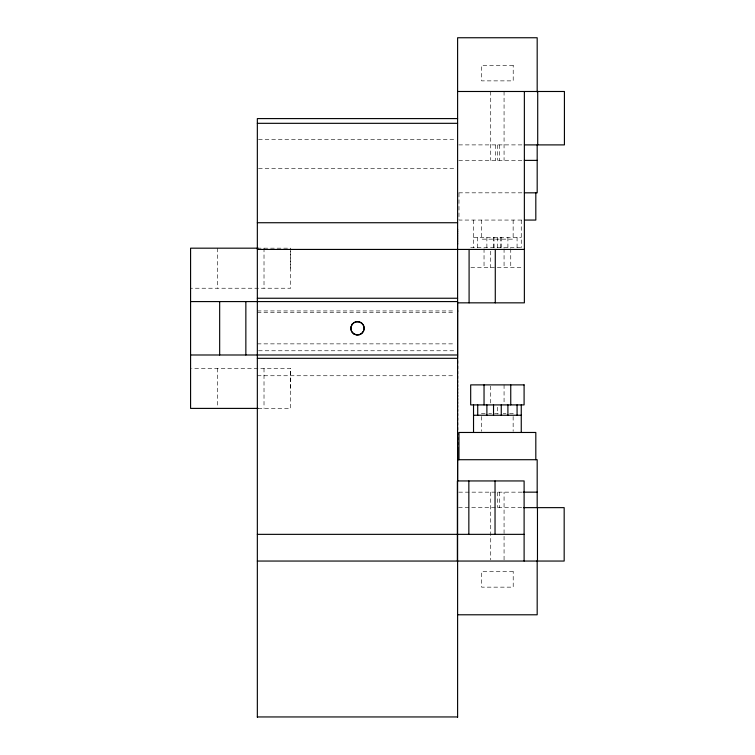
<?xml version="1.0" encoding="UTF-8"?>
<svg xmlns="http://www.w3.org/2000/svg" width="755" height="755" viewBox="0 0 755 755"><rect width="100%" height="100%" fill="white"/><g stroke="black" fill="none" stroke-linecap="round" stroke-linejoin="round"><path stroke-width="0.57" stroke-dasharray="3.77 2.83" d="M290.713 388.372L290.713 368.336L191.61 368.336M290.713 268.204L290.713 250.537M258.521 139.684L455.246 139.684M458.757 144.894L523.404 144.894M458.757 160.381L523.404 160.381M258.521 168.318L455.246 168.318M458.776 192.827L523.139 192.827M521.611 220.064L458.974 220.064L458.974 192.827M473.527 237.287L521.261 237.287M470.686 247.631L522.602 247.631M257.342 248.178L290.713 248.178L290.713 288.231L190.581 288.231M470.912 267.657L522.602 267.657M257.342 310.937L455.246 310.937M257.342 312.636L455.246 312.636M257.342 343.865L455.246 343.865M258.521 350.764L455.246 350.764M257.342 375.745L455.246 375.745M258.172 408.398L290.713 408.398L290.713 368.336M485.163 413.381L481.643 413.381L481.643 431.35M488.768 413.381L491.59 413.381M494.525 413.381L500.263 413.381M503.189 413.381L506.01 413.381M509.625 413.381L513.145 413.381L513.145 431.35M458.757 492.156L522.252 492.156M458.53 507.643L523.404 507.643M521.261 220.064L521.261 247.631M517.071 237.287L517.071 247.631M513.145 220.064L513.145 239.156L481.643 239.156L481.643 220.064M510.748 248.81L510.748 267.657M507.907 237.287L507.907 247.631M504.066 91.487L504.066 160.381M504.066 248.81L504.066 267.657M504.066 384.88L504.066 403.727M504.066 559.889L504.066 492.156M501.263 237.287L501.263 247.631M500.735 237.287L500.735 247.631M499.291 144.894L499.291 160.381M499.291 492.156L499.291 507.643M497.394 144.894L497.394 160.381M497.394 237.287L497.394 247.631M497.394 407.209L497.394 414.108M497.394 492.156L497.394 507.643M495.497 144.894L495.497 160.381M494.053 237.287L494.053 247.631M493.525 237.287L493.525 247.631M490.722 91.487L490.722 160.381M490.722 251.16L490.722 267.657M490.722 386.06L490.722 403.727M490.722 492.156L490.722 559.889M486.881 237.287L486.881 247.631M484.04 248.81L484.04 267.657M477.717 237.287L477.717 247.631M473.527 220.064L473.527 247.631M264.014 248.178L264.014 288.231M264.014 368.336L264.014 408.398M217.289 248.178L217.289 288.231M217.289 368.336L217.289 407.219M513.211 65.383L481.577 65.383L481.577 80.87L513.211 80.87L513.211 65.383M513.211 571.667L481.577 571.667L481.577 587.154L513.211 587.154L513.211 571.667"/><path stroke-width="1.13" d="M457.606 480.944L457.606 447.139M457.606 444.761L457.606 442.317M457.606 439.854L457.606 437.371M457.606 434.889L457.606 432.407M457.606 429.935L457.606 427.481M457.606 425.046L457.606 422.64M457.606 420.28L457.606 417.959M457.606 415.694L457.606 413.485M457.606 411.352L457.606 409.286M457.606 407.304L457.606 405.407M457.606 403.585L457.606 401.82M457.606 400.112L457.606 398.432M457.606 396.781L457.606 395.139M457.606 393.487L457.606 391.817M457.606 390.118L457.606 388.372M457.606 386.569L457.606 384.691M457.606 382.738L457.606 380.671M457.606 378.5L457.606 376.207M457.606 373.81L457.606 371.309M457.606 368.733L457.606 366.09M457.606 363.391L457.606 360.663M457.606 242.742L457.606 244.233M457.606 241.619L457.606 240.534M457.606 239.477L457.606 238.467M457.606 237.476L457.606 236.523M457.606 235.579L457.606 234.663M457.606 233.757L457.606 232.87M457.606 231.983L457.606 231.105M457.606 230.228L457.606 229.35M352.198 324.197L350.83 327.67L351.377 331.011M358.861 334.814C363.249 334.05 365.684 328.425 363.117 324.725A6.427 5.832 -4.5 0 0 352.217 324.216M358.172 334.927L356.775 334.927M457.606 91.487L564.419 91.487L564.419 144.894L524.366 144.894M457.606 118.592L257.342 118.592L257.342 717.25M257.342 123.32L457.606 123.32M524.31 160.381L537.183 160.381M524.31 192.827L537.183 192.827L537.183 144.894M524.555 220.064L535.814 220.064L535.814 192.827M257.342 222.734L457.606 222.734M258.172 248.178L190.581 248.178L190.581 408.398L258.172 408.398M257.342 249.433L524.366 249.433M257.342 298.244L457.606 298.244M190.581 301.585L457.606 301.585M190.581 354.992L457.606 354.992M257.342 358.323L457.606 358.323L457.606 302.84L524.366 302.84L524.366 91.487M473.527 415.25L521.261 415.25M457.606 459.71L537.183 459.71L537.183 507.643M523.139 492.156L537.183 492.156M523.404 507.643L564.174 507.643L564.174 561.05L257.342 561.05M257.342 534.351L524.112 534.351M457.606 614.787L537.183 614.787L537.183 560.625M257.342 716.948L457.606 716.948M356.086 334.814L353.34 333.531L351.509 331.294M457.606 310.465L457.606 311.739M537.711 91.487L537.711 144.894M537.466 507.643L537.466 561.05M537.183 91.912L537.183 37.75L457.606 37.75L457.606 717.25M535.814 459.71L535.814 432.473L458.974 432.473L458.974 459.71M524.112 561.05L524.112 480.944L457.36 480.944L457.36 561.05M521.261 404.906L521.261 432.473M517.071 404.906L517.071 415.25M510.748 384.88L510.748 404.906M507.907 404.906L507.907 415.25M501.263 404.906L501.263 415.25M495.28 249.433L495.28 302.84M495.035 480.944L495.035 534.351M493.525 404.906L493.525 415.25M486.881 404.906L486.881 415.25M484.04 384.88L484.04 404.906M477.717 404.906L477.717 415.25M473.527 404.906L473.527 432.473M469.091 249.433L469.091 302.84M468.846 480.944L468.846 534.351M245.856 301.585L245.856 354.992M219.667 301.585L219.667 354.992M524.093 384.88L470.686 384.88L470.686 404.906L524.093 404.906L524.093 384.88M354.133 334.069A6.672 6.672 0 0 0 364.146 328.283A6.672 6.672 0 0 0 354.133 322.508A6.672 6.672 0 0 0 354.133 334.069"/></g></svg>
